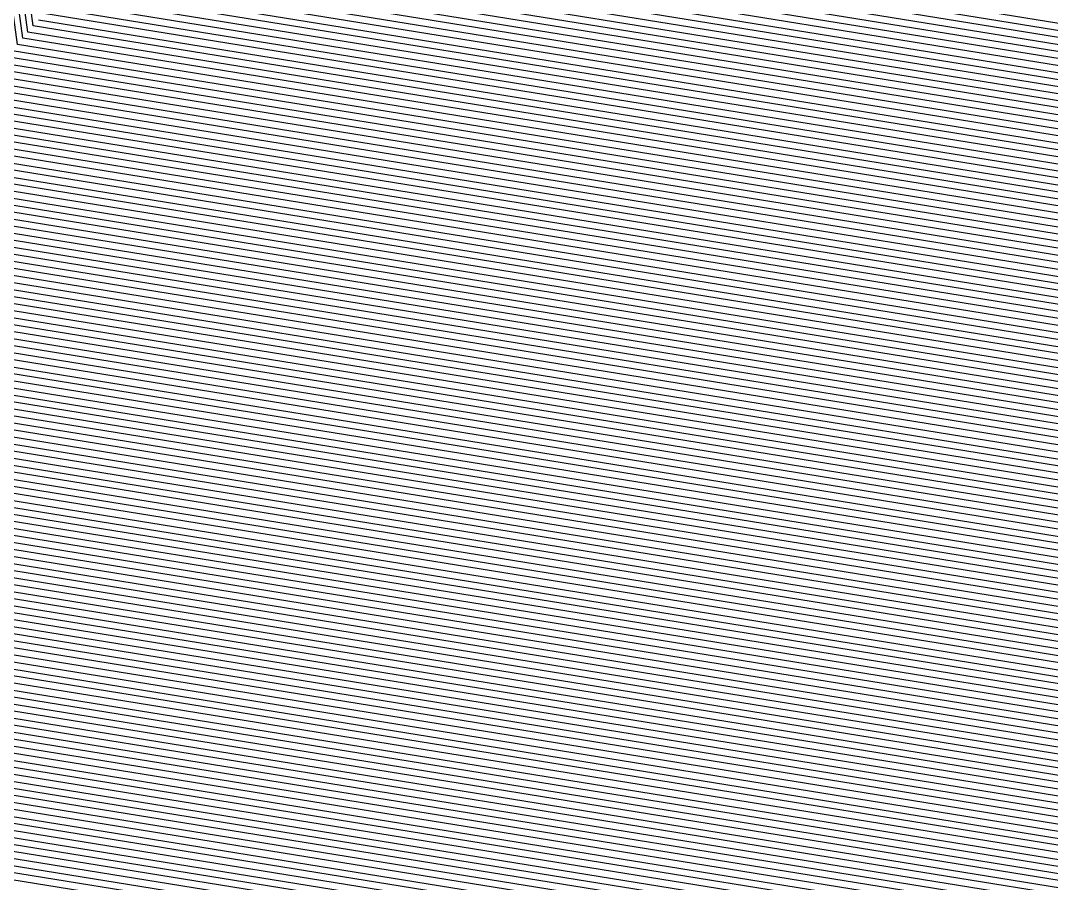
# Model space of a CAD drawing. Extents: x 7084 to 11035, y 13750 to 16729.
# Drawn here: x 8972.1 to 9189.5, y 14230.1 to 14412.1 of the extents above; entities that cross this region are included whole.
import ezdxf

# ---------------------------------------------------------------- set-up
doc = ezdxf.new("R2010")
doc.units = 0
doc.layers.add('Default', color=7, linetype='Continuous')

msp = doc.modelspace()

# ---------------------------------------------------------------- linework, layer by layer
at = {"layer": 'Default'}
for points in [[(8942.09, 16038.71), (9243.03, 15830.75), (9305.34, 15828.8), (9340.39, 15816.47), (9376.09, 15802.84), (9780.94, 15910.41), (9878.95, 15883.8), (10090.33, 15607.71), (10108.24, 15374.65), (10107.59, 15297.41), (10084.22, 15196.15), (10044.82, 14536.41), (10024.04, 14503.3), (9629.95, 14359.88), (9568.29, 14339.11), (9485.85, 14340.41), (9349.71, 14200.57), (8862.47, 14279.45), (8830.22, 14516.1), (8764.66, 14527.13), (8715.33, 14528.43), (8675.09, 14528.43), (8651.07, 14536.22), (8235.48, 14701.16)], [(8949.3, 16008.69), (9226.13, 15817.39), (9301.12, 15815.05), (9343.31, 15800.2), (9386.27, 15783.8), (9758.67, 15882.75), (9876.63, 15850.72), (10071.07, 15596.75), (10087.55, 15382.37), (10086.77, 15289.41), (10058.64, 15167.54), (10022.39, 14560.67), (9997.39, 14520.83), (9634.88, 14388.9), (9560.67, 14363.9), (9461.46, 14365.46), (9336.22, 14236.83), (8888.03, 14309.39), (8858.37, 14527.08), (8779.47, 14540.36), (8720.09, 14541.92), (8671.66, 14541.92), (8642.76, 14551.29), (8260.47, 14703.01)], [(8955.26, 15983.88), (9212.16, 15806.35), (9297.63, 15803.68), (9345.71, 15786.76), (9394.68, 15768.07), (9740.28, 15859.89), (9874.72, 15823.39), (10055.16, 15587.7), (10070.46, 15388.75), (10069.57, 15282.8), (10037.51, 15143.91), (10003.87, 14580.71), (9975.38, 14535.31), (9638.96, 14412.87), (9554.38, 14384.38), (9441.3, 14386.16), (9325.08, 14266.79), (8909.14, 14334.13), (8881.62, 14536.14), (8791.69, 14551.28), (8724.03, 14553.06), (8668.83, 14553.06), (8635.89, 14563.74), (8281.11, 14704.54)], [(9256.26, 15841.21), (9308.65, 15839.57), (9338.12, 15829.2), (9368.13, 15817.74), (9798.36, 15932.06), (9880.76, 15909.68), (10105.4, 15616.28), (10124.43, 15368.6), (10123.89, 15303.66), (10104.24, 15218.54), (10062.36, 14517.42), (10044.9, 14489.59), (9626.09, 14337.17), (9574.25, 14319.71), (9504.95, 14320.8), (9360.27, 14172.19), (8842.46, 14256.02), (8808.19, 14507.51), (8753.08, 14516.79), (8711.61, 14517.88), (8677.77, 14517.88), (8657.58, 14524.43), (8215.93, 14699.71)], [(9244.5, 15831.91), (9305.71, 15830), (9340.14, 15817.89), (9375.21, 15804.5), (9782.87, 15912.81), (9879.15, 15886.67), (10092, 15608.66), (10110.04, 15373.97), (10109.4, 15298.1), (10086.45, 15198.64), (10046.76, 14534.3), (10026.36, 14501.78), (9629.52, 14357.36), (9568.95, 14336.95), (9487.97, 14338.23), (9350.88, 14197.42), (8860.24, 14276.85), (8827.77, 14515.15), (8763.38, 14525.98), (8714.92, 14527.26), (8675.39, 14527.26), (8651.8, 14534.91), (8233.31, 14701)], [(8214.84, 14699.63), (8657.95, 14523.77), (8677.92, 14517.29), (8711.4, 14517.29), (8752.44, 14516.21), (8806.97, 14507.03), (8841.35, 14254.72), (9360.85, 14170.61), (9506.01, 14319.71), (9574.58, 14318.63), (9625.87, 14335.91), (10046.06, 14488.82), (10063.34, 14516.36), (10105.36, 15219.78), (10124.79, 15304.01), (10125.33, 15368.27), (10106.23, 15616.76), (9880.86, 15911.12)], [(9880.66, 15908.25), (10104.56, 15615.8), (10123.53, 15368.94), (10122.98, 15303.32), (10103.13, 15217.29), (10061.39, 14518.47), (10043.74, 14490.35), (9626.3, 14338.43), (9573.92, 14320.79), (9503.89, 14321.89), (9359.68, 14173.77), (8843.57, 14257.32), (8809.42, 14507.99), (8753.72, 14517.36), (8711.81, 14518.46), (8677.63, 14518.46), (8657.22, 14525.08), (8217.01, 14699.79)], [(9880.36, 15903.93), (10102.05, 15614.38), (10120.84, 15369.95), (10120.27, 15302.27), (10099.8, 15213.56), (10058.46, 14521.64), (10040.27, 14492.63), (9626.95, 14342.22), (9572.92, 14324.02), (9500.7, 14325.16), (9357.92, 14178.5), (8846.91, 14261.23), (8813.09, 14509.42), (8755.65, 14519.09), (8712.44, 14520.22), (8677.18, 14520.22), (8656.14, 14527.05), (8220.27, 14700.03)], [(9880.26, 15902.49), (10101.21, 15613.9), (10119.94, 15370.28), (10119.36, 15301.93), (10098.68, 15212.32), (10057.49, 14522.69), (10039.11, 14493.4), (9627.16, 14343.48), (9572.59, 14325.1), (9499.64, 14326.25), (9357.33, 14180.07), (8848.02, 14262.53), (8814.31, 14509.9), (8756.3, 14519.66)], [(9880.06, 15899.62), (10099.54, 15612.95), (10118.14, 15370.95), (10117.55, 15301.23), (10096.46, 15209.83), (10055.54, 14524.8), (10036.79, 14494.92), (9627.59, 14346), (9571.93, 14327.25), (9497.52, 14328.42), (9356.16, 14183.23), (8850.24, 14265.13), (8816.76, 14510.85), (8757.58, 14520.81), (8713.06, 14521.98), (8676.73, 14521.98), (8655.05, 14529.01), (8223.53, 14700.27)], [(9879.96, 15898.18), (10098.7, 15612.47), (10117.24, 15371.29), (10116.65, 15300.88), (10095.35, 15208.59), (10054.56, 14525.86), (10035.63, 14495.68), (9627.8, 14347.26), (9571.6, 14328.33), (9496.46, 14329.51), (9355.57, 14184.8), (8851.35, 14266.44), (8817.98, 14511.33), (8758.23, 14521.39), (8713.26, 14522.57), (8676.58, 14522.57), (8654.69, 14529.67), (8224.62, 14700.35)], [(9879.86, 15896.74), (10097.86, 15611.99), (10116.34, 15371.62), (10115.74, 15300.54), (10094.23, 15207.34), (10053.59, 14526.91), (10034.47, 14496.44), (9628.02, 14348.52), (9571.27, 14329.41), (9495.4, 14330.6), (9354.99, 14186.38), (8852.46, 14267.74), (8819.21, 14511.8), (8758.87, 14521.96), (8713.47, 14523.16), (8676.43, 14523.16), (8654.33, 14530.32), (8225.71, 14700.43)], [(9879.75, 15895.3), (10097.03, 15611.52), (10115.44, 15371.96), (10114.83, 15300.19), (10093.12, 15206.1), (10052.61, 14527.97), (10033.31, 14497.21), (9628.23, 14349.79), (9570.94, 14330.49), (9494.34, 14331.69), (9354.4, 14187.96), (8853.57, 14269.04), (8820.43, 14512.28), (8759.52, 14522.54), (8713.68, 14523.74), (8676.28, 14523.74), (8653.97, 14530.98), (8226.79, 14700.51)], [(9879.45, 15890.99), (10094.51, 15610.09), (10112.74, 15372.97), (10112.12, 15299.14), (10089.79, 15202.37), (10049.69, 14531.13), (10029.84, 14499.49), (9628.88, 14353.57), (9569.94, 14333.72), (9491.16, 14334.96), (9352.64, 14192.69), (8856.91, 14272.94), (8824.1, 14513.71), (8761.45, 14524.26), (8714.3, 14525.5), (8675.84, 14525.5), (8652.88, 14532.95), (8230.05, 14700.75)], [(8231.14, 14700.83), (8652.52, 14533.6), (8675.69, 14526.09), (8714.51, 14526.09), (8762.09, 14524.83), (8825.33, 14514.19), (8858.02, 14274.25), (9352.06, 14194.26), (9490.1, 14336.05), (9569.61, 14334.8), (9629.09, 14354.83), (10028.68, 14500.25), (10048.71, 14532.19), (10088.67, 15201.12), (10111.21, 15298.8), (10111.84, 15373.3), (10093.68, 15609.61), (9879.35, 15889.55)], [(9879.25, 15888.11), (10092.84, 15609.14), (10110.94, 15373.64), (10110.31, 15298.45), (10087.56, 15199.88), (10047.74, 14533.24), (10027.52, 14501.02), (9629.31, 14356.09), (9569.28, 14335.88), (9489.04, 14337.14), (9351.47, 14195.84), (8859.13, 14275.55), (8826.55, 14514.67), (8762.73, 14525.41), (8714.71, 14526.67), (8675.54, 14526.67), (8652.16, 14534.26), (8232.22, 14700.92)], [(9879.05, 15885.23), (10091.16, 15608.18), (10109.14, 15374.31), (10108.5, 15297.75), (10085.34, 15197.39), (10045.79, 14535.35), (10025.2, 14502.54), (9629.73, 14358.62), (9568.62, 14338.03), (9486.91, 14339.32), (9350.3, 14198.99), (8861.35, 14278.15), (8829, 14515.62), (8764.02, 14526.56), (8715.13, 14527.85), (8675.24, 14527.85), (8651.44, 14535.57), (8234.4, 14701.08)], [(9878.85, 15882.36), (10089.49, 15607.23), (10107.34, 15374.98), (10106.69, 15297.06), (10083.11, 15194.9), (10043.84, 14537.46), (10022.89, 14504.06), (9630.16, 14361.14), (9567.96, 14340.19), (9484.79, 14341.5), (9349.12, 14202.15), (8863.58, 14280.75), (8831.45, 14516.58), (8765.31, 14527.71), (8715.54, 14529.02), (8674.94, 14529.02), (8650.71, 14536.88), (8236.57, 14701.24)], [(8832.67, 14517.05), (8864.69, 14282.06), (9348.54, 14203.72), (9483.73, 14342.59), (9567.62, 14341.27), (9630.38, 14362.4), (10021.73, 14504.83), (10042.87, 14538.52), (10082, 15193.66), (10105.78, 15296.71), (10106.44, 15375.32), (10088.65, 15606.76), (9878.75, 15880.92)], [(9878.65, 15879.48), (10087.82, 15606.28), (10105.54, 15375.65), (10104.88, 15296.36), (10080.89, 15192.42), (10041.89, 14539.57), (10020.57, 14505.59), (9630.59, 14363.67), (9567.29, 14342.34), (9482.67, 14343.68), (9347.95, 14205.3), (8865.8, 14283.36), (8833.89, 14517.53), (8766.59, 14528.86), (8715.95, 14530.19), (8674.64, 14530.19), (8649.99, 14538.19), (8238.74, 14701.4)], [(9878.45, 15876.6), (10086.14, 15605.33), (10103.74, 15376.33), (10103.06, 15295.67), (10078.66, 15189.93), (10039.94, 14541.68), (10018.25, 14507.11), (9631.02, 14366.19), (9566.63, 14344.5), (9480.55, 14345.85), (9346.78, 14208.45), (8868.02, 14285.96), (8836.34, 14518.49), (8767.88, 14530.01), (8716.37, 14531.36), (8674.34, 14531.36), (8649.27, 14539.5), (8240.92, 14701.56)], [(8242, 14701.64), (8648.9, 14540.15), (8674.2, 14531.95), (8716.58, 14531.95), (8768.53, 14530.58), (8837.56, 14518.96), (8869.13, 14287.26), (9346.19, 14210.03), (9479.49, 14346.94), (9566.3, 14345.58), (9631.24, 14367.45), (10017.09, 14507.87), (10038.97, 14542.74), (10077.55, 15188.69), (10102.16, 15295.32), (10102.84, 15376.66), (10085.3, 15604.85), (9878.34, 15875.17)], [(9878.24, 15873.73), (10084.47, 15604.37), (10101.94, 15377), (10101.25, 15294.97), (10076.44, 15187.44), (10037.99, 14543.79), (10015.93, 14508.64), (9631.45, 14368.71), (9565.97, 14346.65), (9478.43, 14348.03), (9345.61, 14211.61), (8870.25, 14288.57), (8838.79, 14519.44), (8769.17, 14531.16), (8716.78, 14532.54), (8674.05, 14532.54), (8648.54, 14540.81), (8243.09, 14701.72)], [(9878.14, 15872.29), (10083.63, 15603.9), (10101.04, 15377.33), (10100.35, 15294.62), (10075.33, 15186.2), (10037.02, 14544.85), (10014.78, 14509.4), (9631.67, 14369.97), (9565.64, 14347.73), (9477.37, 14349.12), (9345.02, 14213.18), (8871.36, 14289.87), (8840.01, 14519.92), (8769.81, 14531.73), (8716.99, 14533.12), (8673.9, 14533.12), (8648.18, 14541.46), (8244.17, 14701.8)], [(9877.84, 15867.97), (10081.12, 15602.47), (10098.34, 15378.34), (10097.63, 15293.58), (10071.99, 15182.47), (10034.09, 14548.01), (10011.3, 14511.68), (9632.31, 14373.76), (9564.64, 14350.97), (9474.19, 14352.39), (9343.26, 14217.91), (8874.69, 14293.77), (8843.68, 14521.35), (8771.74, 14533.46), (8717.61, 14534.88), (8673.45, 14534.88), (8647.1, 14543.43), (8247.43, 14702.04)], [(9747.05, 15868.31), (9875.42, 15833.46), (10061.02, 15591.04), (10076.75, 15386.4), (10075.9, 15285.23), (10045.3, 15152.61), (10010.69, 14573.33), (9983.49, 14529.97), (9637.46, 14404.04), (9556.69, 14376.84), (9448.73, 14378.54), (9329.19, 14255.75), (8901.36, 14325.01), (8873.05, 14532.8), (8787.19, 14547.25), (8722.58, 14548.95), (8669.87, 14548.95), (8638.42, 14559.16), (8273.51, 14703.98)], [(9877.74, 15866.54), (10080.28, 15601.99), (10097.45, 15378.68), (10096.73, 15293.23), (10070.88, 15181.22), (10033.12, 14549.06), (10010.14, 14512.45), (9632.52, 14375.02), (9564.31, 14352.04), (9473.12, 14353.48), (9342.67, 14219.49), (8875.8, 14295.07), (8844.91, 14521.83), (8772.39, 14534.03), (8717.82, 14535.47), (8673.3, 14535.47), (8646.73, 14544.08), (8248.52, 14702.12)], [(9877.64, 15865.1), (10079.44, 15601.52), (10096.55, 15379.01), (10095.82, 15292.88), (10069.77, 15179.98), (10032.14, 14550.12), (10008.98, 14513.21), (9632.74, 14376.28), (9563.98, 14353.12), (9472.06, 14354.57), (9342.09, 14221.07), (8876.91, 14296.38), (8846.13, 14522.3), (8773.03, 14534.61), (8718.02, 14536.06), (8673.15, 14536.06), (8646.37, 14544.74), (8249.61, 14702.2)], [(9877.44, 15862.22), (10077.77, 15600.56), (10094.75, 15379.68), (10094.01, 15292.19), (10067.54, 15177.49), (10030.19, 14552.23), (10006.66, 14514.73), (9633.17, 14378.81), (9563.32, 14355.28), (9469.94, 14356.75), (9340.92, 14224.22), (8879.14, 14298.98), (8848.58, 14523.26), (8774.32, 14535.76), (8718.44, 14537.23), (8672.85, 14537.23), (8645.65, 14546.05), (8251.78, 14702.37)], [(9877.34, 15860.78), (10076.93, 15600.09), (10093.85, 15380.02), (10093.11, 15291.84), (10066.43, 15176.25), (10029.22, 14553.28), (10005.51, 14515.49), (9633.38, 14380.07), (9562.99, 14356.36), (9468.88, 14357.84), (9340.33, 14225.8), (8880.25, 14300.28), (8849.8, 14523.74), (8774.96, 14536.33), (8718.65, 14537.81), (8672.7, 14537.81), (8645.29, 14546.71), (8252.87, 14702.45)], [(9877.24, 15859.35), (10076.09, 15599.61), (10092.95, 15380.35), (10092.2, 15291.49), (10065.32, 15175), (10028.24, 14554.34), (10004.35, 14516.26), (9633.6, 14381.33), (9562.66, 14357.43), (9467.82, 14358.93), (9339.74, 14227.37), (8881.36, 14301.58), (8851.02, 14524.21), (8775.6, 14536.91), (8718.85, 14538.4), (8672.56, 14538.4), (8644.93, 14547.36), (8253.95, 14702.53)], [(9877.04, 15856.47), (10074.42, 15598.66), (10091.15, 15381.03), (10090.39, 15290.8), (10063.09, 15172.52), (10026.29, 14556.45), (10002.03, 14517.78), (9634.02, 14383.85), (9561.99, 14359.59), (9465.7, 14361.11), (9338.57, 14230.53), (8883.58, 14304.19), (8853.47, 14525.17), (8776.89, 14538.06), (8719.27, 14539.57), (8672.26, 14539.57), (8644.2, 14548.67), (8256.12, 14702.69)], [(8257.21, 14702.77), (8643.84, 14549.33), (8672.11, 14540.16), (8719.47, 14540.16), (8777.54, 14538.63), (8854.7, 14525.64), (8884.69, 14305.49), (9337.98, 14232.1), (9464.64, 14362.2), (9561.66, 14360.67), (9634.24, 14385.11), (10000.87, 14518.54), (10025.32, 14557.5), (10061.98, 15171.27), (10089.48, 15290.45), (10090.25, 15381.36), (10073.58, 15598.18), (9876.93, 15855.03)], [(9876.83, 15853.59), (10072.75, 15597.71), (10089.35, 15381.7), (10088.58, 15290.1), (10060.87, 15170.03), (10024.34, 14558.56), (9999.71, 14519.3), (9634.45, 14386.38), (9561.33, 14361.75), (9463.58, 14363.28), (9337.4, 14233.68), (8885.8, 14306.79), (8855.92, 14526.12), (8778.18, 14539.21), (8719.68, 14540.75), (8671.96, 14540.75), (8643.48, 14549.98), (8258.3, 14702.85)], [(8259.38, 14702.93), (8643.12, 14550.64), (8671.81, 14541.33), (8719.89, 14541.33), (8778.82, 14539.78), (8857.14, 14526.6), (8886.92, 14308.09), (9336.81, 14235.26), (9462.52, 14364.37), (9561, 14362.82), (9634.67, 14387.64), (9998.55, 14520.07), (10023.37, 14559.61), (10059.76, 15168.78), (10087.67, 15289.75), (10088.45, 15382.03), (10071.91, 15597.23), (9876.73, 15852.15)], [(9732.53, 15850.27), (9873.91, 15811.88), (10048.47, 15583.89), (10063.26, 15391.44), (10062.32, 15280.02), (10028.62, 15133.96), (9996.07, 14589.15), (9966.11, 14541.4), (9640.67, 14422.97), (9551.73, 14393), (9432.82, 14394.88), (9320.39, 14279.4), (8918.03, 14344.54), (8891.41, 14539.96), (8796.84, 14555.88), (8725.68, 14557.75), (8667.63, 14557.75), (8632.99, 14568.99), (8289.8, 14705.19)], [(8889.14, 14310.7), (9335.64, 14238.41), (9460.4, 14366.55), (9560.34, 14364.98), (9635.1, 14390.16), (9996.24, 14521.59), (10021.42, 14561.72), (10057.53, 15166.3), (10085.86, 15289.06), (10086.65, 15382.71), (10070.23, 15596.28), (9876.53, 15849.28)], [(9876.43, 15847.84), (10069.4, 15595.8), (10085.75, 15383.04), (10084.96, 15288.71), (10056.42, 15165.05), (10020.44, 14562.78), (9995.08, 14522.35), (9635.31, 14391.42), (9560.01, 14366.06), (9459.33, 14367.64), (9335.05, 14239.99), (8890.25, 14312), (8860.81, 14528.03), (8780.75, 14541.51), (8720.51, 14543.09), (8671.36, 14543.09), (8642.03, 14552.6), (8262.64, 14703.17)], [(9876.33, 15846.4), (10068.56, 15595.32), (10084.85, 15383.38), (10084.05, 15288.36), (10055.31, 15163.81), (10019.47, 14563.83), (9993.92, 14523.11), (9635.53, 14392.68), (9559.67, 14367.13), (9458.27, 14368.73), (9334.47, 14241.56), (8891.36, 14313.3), (8862.04, 14528.51), (8781.4, 14542.08), (8720.72, 14543.68), (8671.21, 14543.68), (8641.67, 14553.26), (8263.73, 14703.25)], [(9876.23, 15844.96), (10067.72, 15594.85), (10083.95, 15383.71), (10083.15, 15288.02), (10054.2, 15162.57), (10018.49, 14564.89), (9992.76, 14523.88), (9635.74, 14393.95), (9559.34, 14368.21), (9457.21, 14369.82), (9333.88, 14243.14), (8892.47, 14314.6), (8863.26, 14528.98), (8782.04, 14542.66), (8720.92, 14544.26), (8671.06, 14544.26), (8641.31, 14553.91), (8264.82, 14703.33)], [(9295.43, 15796.5), (9347.23, 15778.28), (9399.99, 15758.13), (9728.66, 15845.46), (9873.51, 15806.13), (10045.12, 15581.99), (10059.66, 15392.78), (10058.7, 15278.63), (10024.17, 15128.98), (9992.17, 14593.37), (9961.48, 14544.45), (9641.53, 14428.01), (9550.4, 14397.32), (9428.57, 14399.23), (9318.05, 14285.71), (8922.48, 14349.75), (8896.3, 14541.87), (8799.42, 14558.18), (8726.51, 14560.1), (8667.04, 14560.1), (8631.55, 14571.61), (8294.15, 14705.51)], [(9876.13, 15843.52), (10066.88, 15594.37), (10083.05, 15384.05), (10082.24, 15287.67), (10053.08, 15161.32), (10017.52, 14565.94), (9991.6, 14524.64), (9635.95, 14395.21), (9559.01, 14369.29), (9456.15, 14370.91), (9333.29, 14244.72), (8893.58, 14315.9), (8864.49, 14529.46), (8782.68, 14543.23), (8721.13, 14544.85), (8670.92, 14544.85), (8640.95, 14554.57), (8265.9, 14703.41)], [(9876.03, 15842.09), (10066.05, 15593.9), (10082.15, 15384.38), (10081.34, 15287.32), (10051.97, 15160.08), (10016.54, 14567), (9990.44, 14525.4), (9636.17, 14396.47), (9558.68, 14370.37), (9455.09, 14372), (9332.71, 14246.29), (8894.7, 14317.2), (8865.71, 14529.94), (8783.33, 14543.81), (8721.34, 14545.44), (8670.77, 14545.44), (8640.59, 14555.22), (8266.99, 14703.49)], [(9875.93, 15840.65), (10065.21, 15593.42), (10081.25, 15384.72), (10080.43, 15286.97), (10050.86, 15158.83), (10015.57, 14568.05), (9989.28, 14526.16), (9636.38, 14397.73), (9558.35, 14371.45), (9454.03, 14373.09), (9332.12, 14247.87), (8895.81, 14318.51), (8866.93, 14530.42), (8783.97, 14544.38), (8721.54, 14546.02), (8670.62, 14546.02)], [(9875.83, 15839.21), (10064.37, 15592.94), (10080.35, 15385.06), (10079.52, 15286.63), (10049.75, 15157.59), (10014.59, 14569.11), (9988.13, 14526.92), (9636.6, 14398.99), (9558.02, 14372.52), (9452.97, 14374.18), (9331.53, 14249.45), (8896.92, 14319.81), (8868.16, 14530.89), (8784.61, 14544.96), (8721.75, 14546.61), (8670.47, 14546.61), (8639.86, 14556.54), (8269.16, 14703.66)], [(8898.03, 14321.11), (9330.95, 14251.02), (9451.91, 14375.27), (9557.69, 14373.6), (9636.81, 14400.25), (9986.97, 14527.69), (10013.62, 14570.16), (10048.63, 15156.35), (10078.62, 15286.28), (10079.45, 15385.39), (10063.54, 15592.47), (9875.73, 15837.77)], [(9875.52, 15834.9), (10061.86, 15591.51), (10077.65, 15386.06), (10076.81, 15285.58), (10046.41, 15153.86), (10011.67, 14572.27), (9984.65, 14529.21), (9637.24, 14402.78), (9557.03, 14375.76), (9449.79, 14377.45), (9329.77, 14254.18), (8900.25, 14323.71), (8871.83, 14532.33), (8786.55, 14546.68), (8722.37, 14548.37)], [(8902.47, 14326.32), (9328.6, 14257.33), (9447.67, 14379.63), (9556.36, 14377.91), (9637.67, 14405.3), (9982.33, 14530.73), (10009.72, 14574.38), (10044.19, 15151.37), (10075, 15284.89), (10075.85, 15386.73), (10060.19, 15590.56), (9875.32, 15832.02)], [(9875.22, 15830.58), (10059.35, 15590.09), (10074.95, 15387.07), (10074.09, 15284.54), (10043.07, 15150.13), (10008.75, 14575.44), (9981.17, 14531.5), (9637.88, 14406.56), (9556.03, 14378.99), (9446.61, 14380.71), (9328.02, 14258.91), (8903.59, 14327.62), (8875.5, 14533.76), (8788.48, 14548.4), (8722.99, 14550.13), (8669.57, 14550.13), (8637.69, 14560.47), (8275.68, 14704.14)], [(8277.85, 14704.3), (8636.97, 14561.78), (8669.27, 14551.3), (8723.41, 14551.3), (8789.76, 14549.55), (8877.95, 14534.71), (8905.81, 14330.22), (9326.84, 14262.06), (9444.48, 14382.89), (9555.37, 14381.15), (9638.31, 14409.09), (9978.86, 14533.02), (10006.8, 14577.55), (10040.85, 15147.64), (10072.28, 15283.84), (10073.15, 15387.74), (10057.68, 15589.13), (9875.02, 15827.7)], [(9192.32, 15790.67), (9292.68, 15787.53), (9349.13, 15767.67), (9406.63, 15745.71), (9714.14, 15827.42), (9872, 15784.56), (10032.56, 15574.85), (10046.16, 15397.82), (10045.12, 15273.41), (10007.48, 15110.32), (9977.55, 14609.2), (9944.1, 14555.88), (9644.75, 14446.94), (9545.43, 14413.48), (9412.66, 14415.57), (9309.25, 14309.36), (8939.15, 14369.28), (8914.66, 14549.03), (8809.07, 14566.8), (8729.62, 14568.89), (8664.8, 14568.89), (8626.12, 14581.44), (8310.44, 14706.72)], [(9874.92, 15826.27), (10056.84, 15588.66), (10072.25, 15388.08), (10071.38, 15283.5), (10039.74, 15146.4), (10005.82, 14578.6), (9977.7, 14533.78), (9638.53, 14410.35), (9555.04, 14382.23), (9443.42, 14383.98), (9326.26, 14263.64), (8906.92, 14331.52), (8879.17, 14535.19), (8790.41, 14550.13), (8723.61, 14551.89), (8669.13, 14551.89), (8636.61, 14562.43), (8278.94, 14704.38)], [(9349.51, 15765.55), (9407.96, 15743.23), (9711.24, 15823.81), (9871.7, 15780.24), (10030.05, 15573.42), (10043.47, 15398.82), (10042.4, 15272.37), (10004.15, 15106.59), (9974.62, 14612.36), (9940.62, 14558.16), (9645.39, 14450.72), (9544.44, 14416.72), (9409.48, 14418.84), (9307.49, 14314.09), (8942.48, 14373.18), (8918.33, 14550.46), (8811, 14568.52), (8730.24, 14570.65), (8664.35, 14570.65), (8625.04, 14583.4), (8313.7, 14706.96)], [(9710.27, 15822.61), (9871.6, 15778.8), (10029.21, 15572.94), (10042.57, 15399.16), (10041.5, 15272.02), (10003.04, 15105.35), (9973.65, 14613.42), (9939.46, 14558.93), (9645.61, 14451.98), (9544.11, 14417.8), (9408.42, 14419.93), (9306.91, 14315.66), (8943.6, 14374.48), (8919.55, 14550.94), (8811.64, 14569.1), (8730.45, 14571.24), (8664.2, 14571.24), (8624.67, 14584.06), (8314.79, 14707.04)], [(9874.62, 15821.95), (10054.33, 15587.23), (10069.56, 15389.09), (10068.66, 15282.45), (10036.4, 15142.66), (10002.9, 14581.77), (9974.22, 14536.07), (9639.17, 14414.13), (9554.04, 14385.46), (9440.24, 14387.25), (9324.5, 14268.37), (8910.25, 14335.43), (8882.84, 14536.62), (8792.34, 14551.85), (8724.24, 14553.65), (8668.68, 14553.65), (8635.52, 14564.4), (8282.2, 14704.62)], [(9874.52, 15820.51), (10053.49, 15586.75), (10068.66, 15389.42), (10067.75, 15282.1), (10035.29, 15141.42), (10001.92, 14582.82), (9973.06, 14536.83), (9639.39, 14415.4), (9553.71, 14386.54), (9439.18, 14388.34), (9323.91, 14269.94), (8911.37, 14336.73), (8884.06, 14537.1), (8792.98, 14552.43), (8724.44, 14554.23), (8668.53, 14554.23), (8635.16, 14565.05), (8283.28, 14704.7)], [(9874.42, 15819.07), (10052.65, 15586.28), (10067.76, 15389.76), (10066.85, 15281.76), (10034.18, 15140.18), (10000.95, 14583.88), (9971.9, 14537.59), (9639.6, 14416.66), (9553.38, 14387.61), (9438.12, 14389.43), (9323.32, 14271.52), (8912.48, 14338.03), (8885.29, 14537.57), (8793.62, 14553), (8724.65, 14554.82), (8668.38, 14554.82), (8634.8, 14565.71), (8284.37, 14704.78)], [(9291.21, 15782.75), (9350.14, 15762.01), (9410.17, 15739.09), (9706.39, 15817.8), (9871.19, 15773.05), (10025.86, 15571.04), (10038.97, 15400.5), (10037.88, 15270.63), (9998.59, 15100.37), (9969.75, 14617.63), (9934.83, 14561.97), (9646.46, 14457.03), (9542.78, 14422.11), (9404.18, 14424.29), (9304.56, 14321.97), (8948.04, 14379.69), (8924.45, 14552.85), (8814.22, 14571.4), (8731.27, 14573.58), (8663.61, 14573.58), (8623.23, 14586.68), (8319.14, 14707.36)], [(9874.32, 15817.64), (10051.81, 15585.8), (10066.86, 15390.09), (10065.94, 15281.41), (10033.06, 15138.93), (9999.97, 14584.93), (9970.75, 14538.35), (9639.82, 14417.92), (9553.05, 14388.69), (9437.06, 14390.52), (9322.74, 14273.1), (8913.59, 14339.33), (8886.51, 14538.05), (8794.27, 14553.58), (8724.86, 14555.4), (8668.23, 14555.4), (8634.44, 14566.36), (8285.46, 14704.86)], [(9874.21, 15816.2), (10050.98, 15585.32), (10065.96, 15390.43), (10065.04, 15281.06), (10031.95, 15137.69), (9999, 14585.99), (9969.59, 14539.12), (9640.03, 14419.18), (9552.72, 14389.77), (9436, 14391.61), (9322.15, 14274.67), (8914.7, 14340.64), (8887.74, 14538.53), (8794.91, 14554.15), (8725.06, 14555.99), (8668.08, 14555.99), (8634.08, 14567.02), (8286.54, 14704.95)], [(8287.63, 14705.03), (8633.72, 14567.68), (8667.93, 14556.58), (8725.27, 14556.58), (8795.56, 14554.73), (8888.96, 14539.01), (8915.81, 14341.94), (9321.57, 14276.25), (9434.94, 14392.7), (9552.39, 14390.85), (9640.24, 14420.44), (9968.43, 14539.88), (9998.02, 14587.04), (10030.84, 15136.44), (10064.13, 15280.71), (10065.06, 15390.76), (10050.14, 15584.85), (9874.11, 15814.76)], [(8288.72, 14705.11), (8633.35, 14568.33), (8667.78, 14557.16), (8725.48, 14557.16), (8796.2, 14555.3), (8890.18, 14539.48), (8916.92, 14343.24), (9320.98, 14277.83), (9433.88, 14393.79), (9552.06, 14391.93), (9640.46, 14421.7), (9967.27, 14540.64), (9997.05, 14588.1), (10029.73, 15135.2), (10063.23, 15280.37), (10064.16, 15391.1), (10049.3, 15584.37), (9874.01, 15813.32)], [(9873.81, 15810.45), (10047.63, 15583.42), (10062.36, 15391.77), (10061.42, 15279.67), (10027.5, 15132.71), (9995.1, 14590.21), (9964.95, 14542.16), (9640.89, 14424.23), (9551.39, 14394.08), (9431.76, 14395.97), (9319.81, 14280.98), (8919.15, 14345.84), (8892.63, 14540.44), (8797.49, 14556.45), (8725.89, 14558.34), (8667.49, 14558.34), (8632.63, 14569.64), (8290.89, 14705.27)], [(8291.98, 14705.35), (8632.27, 14570.3), (8667.34, 14558.92), (8726.1, 14558.92), (8798.13, 14557.03), (8893.85, 14540.92), (8920.26, 14347.14), (9319.22, 14282.55), (9430.7, 14397.06), (9551.06, 14395.16), (9641.1, 14425.49), (9963.79, 14542.93), (9994.12, 14591.26), (10026.39, 15131.47), (10060.51, 15279.32), (10061.46, 15392.11), (10046.79, 15582.94), (9873.71, 15809.01)], [(9873.61, 15807.57), (10045.95, 15582.47), (10060.56, 15392.44), (10059.61, 15278.97), (10025.28, 15130.23), (9993.15, 14592.32), (9962.63, 14543.69), (9641.32, 14426.75), (9550.73, 14396.24), (9429.63, 14398.14), (9318.63, 14284.13), (8921.37, 14348.45), (8895.08, 14541.39), (8798.77, 14557.6), (8726.31, 14559.51), (8667.19, 14559.51), (8631.91, 14570.95), (8293.06, 14705.43)], [(9873.41, 15804.69), (10044.28, 15581.51), (10058.76, 15393.12), (10057.79, 15278.28), (10023.05, 15127.74), (9991.2, 14594.43), (9960.32, 14545.21), (9641.75, 14429.27), (9550.07, 14398.39), (9427.51, 14400.32), (9317.46, 14287.28), (8923.59, 14351.05), (8897.53, 14542.35), (8800.06, 14558.75), (8726.72, 14560.68), (8666.89, 14560.68), (8631.18, 14572.26), (8295.24, 14705.59)], [(9873.31, 15803.25), (10043.44, 15581.04), (10057.86, 15393.45), (10056.89, 15277.93), (10021.94, 15126.49), (9990.22, 14595.48), (9959.16, 14545.97), (9641.96, 14430.54), (9549.74, 14399.47), (9426.45, 14401.41), (9316.88, 14288.86), (8924.7, 14352.35), (8898.75, 14542.82), (8800.7, 14559.33), (8726.93, 14561.27), (8666.74, 14561.27), (8630.82, 14572.92), (8296.32, 14705.67)], [(9873.21, 15801.82), (10042.6, 15580.56), (10056.96, 15393.79), (10055.98, 15277.58), (10020.83, 15125.25), (9989.25, 14596.54), (9958, 14546.74), (9642.17, 14431.8), (9549.41, 14400.55), (9425.39, 14402.5), (9316.29, 14290.44), (8925.81, 14353.65), (8899.97, 14543.3), (8801.35, 14559.9), (8727.13, 14561.85), (8666.59, 14561.85), (8630.46, 14573.57), (8297.41, 14705.75)], [(9873.11, 15800.38), (10041.77, 15580.08), (10056.06, 15394.12), (10055.08, 15277.24), (10019.72, 15124.01), (9988.27, 14597.59), (9956.84, 14547.5), (9642.39, 14433.06), (9549.08, 14401.63), (9424.33, 14403.59), (9315.7, 14292.01), (8926.92, 14354.96), (8901.2, 14543.78), (8801.99, 14560.48)], [(8299.58, 14705.91), (8629.74, 14574.88), (8666.29, 14563.03), (8727.55, 14563.03), (8802.63, 14561.05), (8902.42, 14544.26), (8928.04, 14356.26), (9315.12, 14293.59), (9423.27, 14404.68), (9548.74, 14402.71), (9642.6, 14434.32), (9955.68, 14548.26), (9987.3, 14598.65), (10018.61, 15122.76), (10054.17, 15276.89), (10055.16, 15394.46), (10040.93, 15579.61), (9873.01, 15798.94)], [(9872.91, 15797.5), (10040.09, 15579.13), (10054.26, 15394.79), (10053.27, 15276.54), (10017.49, 15121.52), (9986.32, 14599.7), (9954.52, 14549.02), (9642.82, 14435.58), (9548.41, 14403.78), (9422.21, 14405.77), (9314.53, 14295.17), (8929.15, 14357.56), (8903.64, 14544.73), (8803.28, 14561.63), (8727.75, 14563.61), (8666.14, 14563.61), (8629.38, 14575.54), (8300.67, 14705.99)], [(9872.7, 15794.62), (10038.42, 15578.18), (10052.46, 15395.47), (10051.46, 15275.84), (10015.27, 15119.03), (9984.37, 14601.81), (9952.21, 14550.54), (9643.25, 14438.11), (9547.75, 14405.94), (9420.09, 14407.95), (9313.36, 14298.32), (8931.37, 14360.16), (8906.09, 14545.69), (8804.56, 14562.78), (8728.17, 14564.79), (8665.84, 14564.79), (8628.65, 14576.85), (8302.84, 14706.15)], [(8303.93, 14706.23), (8628.29, 14577.5), (8665.7, 14565.37), (8728.38, 14565.37), (8805.21, 14563.35), (8907.32, 14546.16), (8932.48, 14361.46), (9312.77, 14299.9), (9419.03, 14409.04), (9547.42, 14407.02), (9643.46, 14439.37), (9951.05, 14551.31), (9983.4, 14602.87), (10014.16, 15117.79), (10050.55, 15275.5), (10051.56, 15395.8), (10037.58, 15577.7), (9872.6, 15793.19)], [(9872.4, 15790.31), (10035.91, 15576.75), (10049.76, 15396.47), (10048.74, 15274.8), (10011.93, 15115.3), (9981.45, 14604.98), (9948.73, 14552.83), (9643.89, 14441.89), (9546.76, 14409.17), (9416.91, 14411.22), (9311.6, 14303.05), (8934.7, 14364.07), (8909.76, 14547.12), (8806.5, 14564.5), (8728.79, 14566.55), (8665.4, 14566.55), (8627.57, 14578.81), (8306.1, 14706.4)], [(9170.27, 15773.24), (9287.17, 15769.59), (9352.93, 15746.45), (9419.9, 15720.88), (9685.1, 15791.34), (9868.98, 15741.41), (10007.44, 15560.56), (10019.18, 15407.89), (10017.96, 15262.98), (9974.12, 15073.01), (9948.3, 14640.84), (9909.34, 14578.74), (9651.18, 14484.79), (9535.5, 14445.82), (9380.84, 14448.26), (9291.66, 14356.66), (8972.49, 14408.33), (8951.37, 14563.34), (8828.38, 14584.05), (8735.83, 14586.48), (8660.33, 14586.48), (8615.27, 14601.09), (8343.04, 14709.14)], [(9872.2, 15787.43), (10034.23, 15575.8), (10047.96, 15397.14), (10046.93, 15274.11), (10009.71, 15112.81), (9979.5, 14607.09), (9946.41, 14554.35), (9644.32, 14444.41), (9546.1, 14411.33), (9414.78, 14413.4), (9310.43, 14306.2), (8936.93, 14366.67), (8912.21, 14548.07), (8807.78, 14565.65), (8729.2, 14567.72), (8665.1, 14567.72), (8626.84, 14580.13), (8308.27, 14706.56)], [(9872.3, 15788.87), (10035.07, 15576.27), (10048.86, 15396.81), (10047.84, 15274.45), (10010.82, 15114.06), (9980.47, 14606.03), (9947.57, 14553.59), (9644.1, 14443.15), (9546.43, 14410.25), (9415.85, 14412.31), (9311.01, 14304.63), (8935.82, 14365.37), (8910.99, 14547.6), (8807.14, 14565.08), (8729, 14567.13), (8665.25, 14567.13)], [(9353.43, 15743.62), (9421.67, 15717.56), (9681.22, 15786.53), (9868.57, 15735.66), (10004.09, 15558.65), (10015.58, 15409.23), (10014.34, 15261.59), (9969.67, 15068.03), (9944.4, 14645.06), (9904.7, 14581.79), (9652.04, 14489.84), (9534.17, 14450.13), (9376.6, 14452.61), (9289.32, 14362.96), (8976.94, 14413.54), (8956.26, 14565.25), (8830.95, 14586.35), (8736.66, 14588.83), (8659.73, 14588.83), (8613.82, 14603.72), (8347.38, 14709.46)], [(9871.9, 15783.12), (10031.72, 15574.37), (10045.27, 15398.15), (10044.21, 15273.06), (10006.37, 15109.08), (9976.57, 14610.25), (9942.94, 14556.64), (9644.96, 14448.2), (9545.1, 14414.56), (9411.6, 14416.66), (9308.67, 14310.93), (8940.26, 14370.58), (8915.88, 14549.5), (8809.71, 14567.37), (8729.82, 14569.48), (8664.65, 14569.48), (8625.76, 14582.09), (8311.53, 14706.8)], [(8349.55, 14709.62), (8613.1, 14605.03), (8659.43, 14590), (8737.07, 14590), (8832.24, 14587.5), (8958.71, 14566.21), (8979.16, 14416.14), (9288.14, 14366.12), (9374.48, 14454.79), (9533.51, 14452.29), (9652.47, 14492.36), (9902.38, 14583.31), (9942.45, 14647.17), (9967.45, 15065.55), (10012.53, 15260.89), (10013.78, 15409.9), (10002.42, 15557.7), (9868.37, 15732.78), (9679.29, 15784.12), (9422.56, 15715.91), (9353.69, 15742.2)], [(9353.81, 15741.5), (9423, 15715.08), (9678.32, 15782.92), (9868.27, 15731.34), (10001.58, 15557.22), (10012.88, 15410.24), (10011.62, 15260.54), (9966.33, 15064.3), (9941.48, 14648.23), (9901.22, 14584.07), (9652.68, 14493.62), (9533.18, 14453.37), (9373.42, 14455.88), (9287.56, 14367.69), (8980.27, 14417.44), (8959.94, 14566.68), (8832.88, 14588.07), (8737.28, 14590.59), (8659.28, 14590.59), (8612.74, 14605.68), (8350.64, 14709.7)], [(9871.8, 15781.68), (10030.88, 15573.89), (10044.37, 15398.49), (10043.31, 15272.72), (10005.26, 15107.84), (9975.6, 14611.31), (9941.78, 14557.4), (9645.18, 14449.46), (9544.77, 14415.64), (9410.54, 14417.75), (9308.08, 14312.51), (8941.37, 14371.88), (8917.11, 14549.98), (8810.36, 14567.95), (8730.03, 14570.06), (8664.5, 14570.06), (8625.4, 14582.75), (8312.62, 14706.88)], [(9353.94, 15740.79), (9423.44, 15714.25), (9677.35, 15781.72), (9868.17, 15729.9), (10000.74, 15556.75), (10011.98, 15410.58), (10010.71, 15260.2), (9965.22, 15063.06), (9940.5, 14649.28), (9900.07, 14584.83), (9652.9, 14494.88), (9532.85, 14454.44), (9372.36, 14456.97), (9286.97, 14369.27), (8981.38, 14418.74), (8961.16, 14567.16), (8833.53, 14588.64), (8737.48, 14591.17), (8659.13, 14591.17), (8612.38, 14606.34), (8351.73, 14709.78)], [(9354.19, 15739.38), (9424.33, 15712.6), (9675.42, 15779.31), (9867.97, 15727.03), (9999.07, 15555.79), (10010.18, 15411.25), (10008.9, 15259.5), (9963, 15060.57), (9938.55, 14651.39), (9897.75, 14586.36), (9653.33, 14497.41), (9532.18, 14456.6), (9370.23, 14459.15), (9285.8, 14372.42), (8983.6, 14421.35), (8963.61, 14568.12), (8834.81, 14589.79), (8737.9, 14592.34), (8658.84, 14592.34), (8611.65, 14607.65), (8353.9, 14709.94)], [(8982.49, 14420.04), (9286.38, 14370.85), (9371.3, 14458.06), (9532.52, 14455.52), (9653.11, 14496.14), (9898.91, 14585.6), (9939.53, 14650.34), (9964.11, 15061.81), (10009.81, 15259.85), (10011.08, 15410.91), (9999.91, 15556.27), (9868.07, 15728.47), (9676.38, 15780.51), (9423.89, 15713.42), (9354.07, 15740.08)], [(9871.5, 15777.37), (10028.37, 15572.46), (10041.67, 15399.5), (10040.59, 15271.67), (10001.92, 15104.11), (9972.67, 14614.47), (9938.3, 14559.69), (9645.82, 14453.25), (9543.78, 14418.87), (9407.36, 14421.02), (9306.32, 14317.24), (8944.71, 14375.78), (8920.78, 14551.41), (8812.29, 14569.67), (8730.65, 14571.82), (8664.06, 14571.82), (8624.31, 14584.71), (8315.88, 14707.12)], [(9354.32, 15738.67), (9424.77, 15711.77), (9674.45, 15778.11), (9867.87, 15725.59), (9998.23, 15555.32), (10009.28, 15411.58), (10008, 15259.15), (9961.88, 15059.33), (9937.58, 14652.45), (9896.59, 14587.12), (9653.54, 14498.67), (9531.85, 14457.68), (9369.17, 14460.24), (9285.21, 14374), (8984.72, 14422.65), (8964.83, 14568.59), (8835.46, 14590.37), (8738.1, 14592.93), (8658.69, 14592.93), (8611.29, 14608.3), (8354.99, 14710.02)], [(9160.71, 15765.69), (9284.78, 15761.81), (9354.57, 15737.25), (9425.66, 15710.11), (9672.51, 15775.7), (9867.67, 15722.71), (9996.56, 15554.37), (10007.48, 15412.26), (10006.19, 15258.46), (9959.66, 15056.84), (9935.63, 14654.56), (9894.27, 14588.64), (9653.97, 14501.19), (9531.19, 14459.83), (9367.05, 14462.42), (9284.04, 14377.15), (8986.94, 14425.25), (8967.28, 14569.55), (8836.74, 14591.52), (8738.52, 14594.1), (8658.39, 14594.1), (8610.57, 14609.61), (8357.16, 14710.18)], [(9284.6, 15761.21), (9354.7, 15736.55), (9426.1, 15709.28), (9671.54, 15774.5), (9867.57, 15721.27), (9995.72, 15553.89), (10006.58, 15412.59), (10005.28, 15258.11), (9958.55, 15055.6), (9934.66, 14655.61), (9893.11, 14589.41), (9654.18, 14502.45), (9530.86, 14460.91), (9365.99, 14463.51), (9283.45, 14378.73), (8988.05, 14426.55), (8968.5, 14570.03), (8837.39, 14592.09), (8738.73, 14594.69), (8658.24, 14594.69), (8610.21, 14610.27), (8358.25, 14710.26)], [(9284.42, 15760.61), (9354.83, 15735.84), (9426.54, 15708.46), (9670.58, 15773.3), (9867.47, 15719.84), (9994.88, 15553.41), (10005.68, 15412.93), (10004.38, 15257.76), (9957.44, 15054.35), (9933.68, 14656.67), (9891.96, 14590.17), (9654.4, 14503.71), (9530.53, 14461.99), (9364.93, 14464.6), (9282.87, 14380.31), (8989.16, 14427.85), (8969.73, 14570.5), (8838.03, 14592.67), (8738.93, 14595.28), (8658.09, 14595.28), (8609.85, 14610.92), (8359.33, 14710.34)], [(9284.23, 15760.01), (9354.95, 15735.13), (9426.98, 15707.63), (9669.61, 15772.09), (9867.37, 15718.4), (9994.05, 15552.94), (10004.78, 15413.26), (10003.47, 15257.41), (9956.32, 15053.11), (9932.71, 14657.72), (9890.8, 14590.93), (9654.61, 14504.98), (9530.2, 14463.07), (9363.87, 14465.69), (9282.28, 14381.88), (8990.27, 14429.16), (8970.95, 14570.98), (8838.67, 14593.24), (8739.14, 14595.86), (8657.94, 14595.86), (8609.48, 14611.58), (8360.42, 14710.43)], [(9871.09, 15771.61), (10025.02, 15570.56), (10038.07, 15400.84), (10036.97, 15270.28), (9997.47, 15099.13), (9968.78, 14618.69), (9933.67, 14562.74), (9646.68, 14458.29), (9542.45, 14423.19), (9403.12, 14425.38), (9303.98, 14323.55), (8949.15, 14380.99), (8925.67, 14553.32), (8814.86, 14571.97), (8731.48, 14574.17), (8663.46, 14574.17), (8622.87, 14587.33), (8320.22, 14707.44)], [(9284.05, 15759.42), (9355.08, 15734.42), (9427.43, 15706.8), (9668.64, 15770.89), (9867.26, 15716.96), (9993.21, 15552.46), (10003.88, 15413.6), (10002.57, 15257.07), (9955.21, 15051.86), (9931.73, 14658.78), (9889.64, 14591.69), (9654.83, 14506.24), (9529.87, 14464.15), (9362.81, 14466.78), (9281.69, 14383.46), (8991.38, 14430.46), (8972.17, 14571.46), (8839.32, 14593.82), (8739.35, 14596.45), (8657.79, 14596.45), (8609.12, 14612.23), (8361.51, 14710.51)], [(9870.89, 15768.74), (10023.35, 15569.61), (10036.27, 15401.51), (10035.16, 15269.59), (9995.25, 15096.64), (9966.83, 14620.8), (9931.35, 14564.26), (9647.11, 14460.82), (9541.79, 14425.34), (9401, 14427.56), (9302.8, 14326.7), (8951.37, 14383.59), (8928.12, 14554.28), (8816.15, 14573.12), (8731.89, 14575.34), (8663.16, 14575.34), (8622.14, 14588.64), (8322.4, 14707.6)], [(9283.86, 15758.82), (9355.21, 15733.72), (9427.87, 15705.97), (9667.67, 15769.69), (9867.16, 15715.52), (9992.37, 15551.98), (10002.98, 15413.93), (10001.66, 15256.72), (9954.1, 15050.62), (9930.76, 14659.83), (9888.48, 14592.45), (9655.04, 14507.5), (9529.53, 14465.22), (9361.75, 14467.87), (9281.11, 14385.04), (8992.5, 14431.76), (8973.4, 14571.93), (8839.96, 14594.39), (8739.55, 14597.04), (8657.64, 14597.04), (8608.76, 14612.89), (8362.59, 14710.59)], [(8993.61, 14433.06), (9280.52, 14386.61), (9360.69, 14468.95), (9529.2, 14466.3), (9655.26, 14508.76), (9887.32, 14593.22), (9929.78, 14660.89), (9952.99, 15049.38), (10000.75, 15256.37), (10002.08, 15414.27), (9991.53, 15551.51), (9867.06, 15714.08), (9666.7, 15768.49), (9428.31, 15705.14), (9355.33, 15733.01), (9283.68, 15758.22)], [(9870.69, 15765.86), (10021.67, 15568.65), (10034.47, 15402.18), (10033.35, 15268.89), (9993.03, 15094.15), (9964.88, 14622.91), (9929.03, 14565.78), (9647.54, 14463.34), (9541.13, 14427.5), (9398.87, 14429.74), (9301.63, 14329.85), (8953.6, 14386.2), (8930.57, 14555.23), (8817.44, 14574.27), (8732.31, 14576.51), (8662.86, 14576.51), (8621.42, 14589.95), (8324.57, 14707.77)], [(9283.5, 15757.62), (9355.46, 15732.3), (9428.75, 15704.32), (9665.74, 15767.28), (9866.96, 15712.64), (9990.7, 15551.03), (10001.18, 15414.61), (9999.85, 15256.02), (9951.87, 15048.13), (9928.81, 14661.94), (9886.16, 14593.98), (9655.47, 14510.02), (9528.87, 14467.38), (9359.63, 14470.04), (9279.93, 14388.19), (8994.72, 14434.36), (8975.84, 14572.89), (8841.25, 14595.54), (8739.97, 14598.21), (8657.34, 14598.21), (8608.04, 14614.2), (8364.76, 14710.75)], [(9870.59, 15764.42), (10020.84, 15568.18), (10033.57, 15402.52), (10032.44, 15268.54), (9991.91, 15092.91), (9963.9, 14623.96), (9927.87, 14566.55), (9647.75, 14464.6), (9540.8, 14428.57), (9397.81, 14430.83), (9301.04, 14331.43), (8954.71, 14387.5), (8931.79, 14555.71), (8818.08, 14574.85), (8732.52, 14577.1), (8662.71, 14577.1), (8621.06, 14590.61), (8325.65, 14707.85)], [(9663.8, 15764.88), (9866.76, 15709.77), (9989.02, 15550.08), (9999.38, 15415.28), (9998.04, 15255.33), (9949.65, 15045.65), (9926.86, 14664.05), (9883.84, 14595.5), (9655.9, 14512.55), (9528.21, 14469.53), (9357.51, 14472.22), (9278.76, 14391.34), (8996.94, 14436.97), (8978.29, 14573.84), (8842.54, 14596.69), (8740.38, 14599.38), (8657.05, 14599.38), (8607.31, 14615.51), (8366.94, 14710.91)], [(9282.95, 15755.83), (9355.84, 15730.18), (9430.08, 15701.83), (9662.83, 15763.67), (9866.66, 15708.33), (9988.18, 15549.6), (9998.48, 15415.61), (9997.13, 15254.98), (9948.54, 15044.4), (9925.88, 14665.11), (9882.69, 14596.26), (9656.12, 14513.81), (9527.88, 14470.61), (9356.45, 14473.31), (9278.18, 14392.92), (8998.05, 14438.27), (8979.51, 14574.32), (8843.18, 14597.27), (8740.59, 14599.97), (8656.9, 14599.97), (8606.95, 14616.17), (8368.02, 14710.99)], [(9870.49, 15762.98), (10020, 15567.7), (10032.67, 15402.85), (10031.54, 15268.19), (9990.8, 15091.67), (9962.93, 14625.02), (9926.72, 14567.31), (9647.97, 14465.86), (9540.46, 14429.65), (9396.75, 14431.92), (9300.46, 14333.01), (8955.82, 14388.8), (8933.01, 14556.19), (8818.72, 14575.42), (8732.72, 14577.69), (8662.56, 14577.69), (8620.7, 14591.27), (8326.74, 14707.93)], [(9870.39, 15761.54), (10019.16, 15567.23), (10031.77, 15403.19), (10030.63, 15267.85), (9989.69, 15090.42), (9961.95, 14626.07), (9925.56, 14568.07), (9648.18, 14467.13), (9540.13, 14430.73), (9395.69, 14433.01), (9299.87, 14334.58), (8956.93, 14390.1), (8934.24, 14556.66), (8819.37, 14576), (8732.93, 14578.27), (8662.42, 14578.27), (8620.33, 14591.92), (8327.83, 14708.01)], [(9282.76, 15755.23), (9355.97, 15729.47), (9430.52, 15701), (9661.86, 15762.47), (9866.56, 15706.89), (9987.35, 15549.13), (9997.58, 15415.95), (9996.23, 15254.63), (9947.43, 15043.16), (9924.91, 14666.16), (9881.53, 14597.03), (9656.33, 14515.07), (9527.55, 14471.69), (9355.38, 14474.4), (9277.59, 14394.49), (8999.16, 14439.57), (8980.74, 14574.8), (8843.82, 14597.84), (8740.8, 14600.55), (8656.75, 14600.55), (8606.59, 14616.82), (8369.11, 14711.07)], [(9282.58, 15754.63), (9356.09, 15728.77), (9430.97, 15700.18), (9660.89, 15761.27), (9866.46, 15705.45), (9986.51, 15548.65), (9996.68, 15416.29), (9995.32, 15254.28), (9946.31, 15041.91), (9923.93, 14667.22), (9880.37, 14597.79), (9656.54, 14516.33), (9527.22, 14472.77), (9354.32, 14475.49), (9277, 14396.07), (9000.28, 14440.87), (8981.96, 14575.27), (8844.47, 14598.42)], [(9282.4, 15754.03), (9356.22, 15728.06), (9431.41, 15699.35), (9659.93, 15760.07), (9866.36, 15704.02), (9985.67, 15548.17), (9995.78, 15416.62), (9994.42, 15253.94), (9945.2, 15040.67), (9922.96, 14668.27), (9879.21, 14598.55), (9656.76, 14517.59), (9526.88, 14473.85), (9353.26, 14476.58), (9276.42, 14397.65), (9001.39, 14442.17), (8983.19, 14575.75), (8845.11, 14598.99), (8741.21, 14601.73), (8656.45, 14601.73)], [(9870.19, 15758.67), (10017.49, 15566.27), (10029.97, 15403.86), (10028.82, 15267.15), (9987.46, 15087.94), (9960, 14628.18), (9923.24, 14569.59), (9648.61, 14469.65), (9539.47, 14432.89), (9393.57, 14435.18), (9298.7, 14337.74), (8959.15, 14392.71), (8936.68, 14557.62), (8820.65, 14577.15), (8733.34, 14579.45)], [(8333.26, 14708.41), (8618.53, 14595.2), (8661.67, 14581.2), (8733.96, 14581.2), (8822.58, 14578.87), (8940.36, 14559.05), (8962.49, 14396.61), (9296.94, 14342.47), (9390.39, 14438.45), (9538.48, 14436.12), (9649.25, 14473.43), (9919.76, 14571.88), (9957.08, 14631.35), (9984.13, 15084.2), (10026.11, 15266.11), (10027.27, 15404.87), (10014.98, 15564.84), (9869.88, 15754.35)], [(9869.78, 15752.92), (10014.14, 15564.37), (10026.37, 15405.2), (10025.2, 15265.76), (9983.02, 15082.96), (9956.1, 14632.4), (9918.6, 14572.64), (9649.47, 14474.7), (9538.15, 14437.2), (9389.33, 14439.54), (9296.35, 14344.04), (8963.6, 14397.91), (8941.58, 14559.53), (8823.23, 14579.45), (8734.17, 14581.79), (8661.52, 14581.79), (8618.16, 14595.85), (8334.35, 14708.49)], [(9869.38, 15747.16), (10010.79, 15562.46), (10022.77, 15406.55), (10021.58, 15264.37), (9978.57, 15077.98), (9952.2, 14636.62), (9913.97, 14575.69), (9650.32, 14479.74), (9536.82, 14441.51), (9385.08, 14443.9), (9294.01, 14350.35), (8968.05, 14403.12), (8946.47, 14561.44), (8825.8, 14581.75), (8735, 14584.14), (8660.92, 14584.14), (8616.72, 14598.47), (8338.69, 14708.81)], [(9869.28, 15745.72), (10009.95, 15561.99), (10021.87, 15406.88), (10020.67, 15264.02), (9977.46, 15076.74), (9951.23, 14637.68), (9912.81, 14576.45), (9650.54, 14481), (9536.49, 14442.59), (9384.02, 14444.99), (9293.42, 14351.93), (8969.16, 14404.42), (8947.7, 14561.91), (8826.45, 14582.32), (8735.21, 14584.72), (8660.77, 14584.72), (8616.36, 14599.13), (8339.78, 14708.89)], [(9869.18, 15744.29), (10009.12, 15561.51), (10020.97, 15407.22), (10019.77, 15263.67), (9976.34, 15075.5), (9950.25, 14638.73), (9911.65, 14577.21), (9650.75, 14482.27), (9536.16, 14443.67), (9382.96, 14446.08), (9292.83, 14353.5), (8970.27, 14405.72), (8948.92, 14562.39), (8827.09, 14582.9), (8735.41, 14585.31), (8660.63, 14585.31), (8615.99, 14599.78), (8340.86, 14708.97)], [(9869.08, 15742.85), (10008.28, 15561.03), (10020.07, 15407.55), (10018.86, 15263.33), (9975.23, 15074.25), (9949.28, 14639.79), (9910.49, 14577.98), (9650.97, 14483.53), (9535.83, 14444.74), (9381.9, 14447.17), (9292.25, 14355.08), (8971.38, 14407.03), (8950.15, 14562.87), (8827.73, 14583.47), (8735.62, 14585.9), (8660.48, 14585.9), (8615.63, 14600.44), (8341.95, 14709.06)], [(9868.88, 15739.97), (10006.6, 15560.08), (10018.28, 15408.23), (10017.05, 15262.63), (9973.01, 15071.77), (9947.33, 14641.9), (9908.18, 14579.5), (9651.4, 14486.05), (9535.16, 14446.9), (9379.78, 14449.35), (9291.08, 14358.23), (8973.6, 14409.63), (8952.59, 14563.82), (8829.02, 14584.62), (8736.03, 14587.07)], [(9868.78, 15738.53), (10005.77, 15559.6), (10017.38, 15408.56), (10016.15, 15262.28), (9971.89, 15070.52), (9946.35, 14642.95), (9907.02, 14580.26), (9651.61, 14487.31), (9534.83, 14447.98), (9378.72, 14450.44), (9290.49, 14359.81), (8974.71, 14410.93), (8953.82, 14564.3), (8829.66, 14585.2)], [(8975.82, 14412.23), (9289.9, 14361.39), (9377.66, 14451.52), (9534.5, 14449.05), (9651.83, 14488.57), (9905.86, 14581.02), (9945.38, 14644.01), (9970.78, 15069.28), (10015.24, 15261.93), (10016.48, 15408.9), (10004.93, 15559.13), (9868.67, 15737.09)], [(8212.67, 14699.46), (8658.67, 14522.46), (8678.22, 14516.12), (8710.99, 14516.12), (8751.15, 14515.06), (8804.52, 14506.08), (8839.13, 14252.12), (9362.02, 14167.46), (9508.13, 14317.53), (9575.24, 14316.47), (9625.45, 14333.38), (10048.38, 14487.3), (10065.29, 14514.25), (10107.58, 15222.27), (10126.61, 15304.71), (10127.13, 15367.59), (10107.91, 15617.71)], [(8271.33, 14703.82), (8639.14, 14557.85), (8670.17, 14547.78), (8722.17, 14547.78), (8785.9, 14546.1), (8870.6, 14531.85), (8899.14, 14322.41), (9330.36, 14252.6), (9450.85, 14376.36), (9557.36, 14374.68), (9637.03, 14401.52), (9985.81, 14528.45), (10012.64, 14571.22), (10047.52, 15155.1), (10077.71, 15285.93), (10078.55, 15385.73), (10062.7, 15591.99)], [(10008.38, 15411.92), (10007.09, 15258.81), (9960.77, 15058.08), (9936.6, 14653.5), (9895.43, 14587.88), (9653.76, 14499.93), (9531.52, 14458.76), (9368.11, 14461.33), (9284.63, 14375.58), (8985.83, 14423.95), (8966.05, 14569.07), (8836.1, 14590.94), (8738.31, 14593.52), (8658.54, 14593.52), (8610.93, 14608.96), (8356.07, 14710.1)], [(8227.88, 14700.59), (8653.61, 14531.63), (8676.13, 14524.33), (8713.88, 14524.33), (8760.16, 14523.11), (8821.66, 14512.76), (8854.69, 14270.34), (9353.82, 14189.53), (9493.28, 14332.78), (9570.6, 14331.56), (9628.45, 14351.05), (10032.16, 14497.97), (10051.64, 14529.02), (10092.01, 15204.86)], [(8276.77, 14704.22), (8637.33, 14561.12), (8669.42, 14550.71), (8723.2, 14550.71), (8789.12, 14548.98), (8876.72, 14534.23), (8904.7, 14328.92), (9327.43, 14260.48), (9445.55, 14381.8), (9555.7, 14380.07), (9638.1, 14407.82), (9980.01, 14532.26), (10007.77, 14576.49), (10041.96, 15148.88)], [(8280.03, 14704.46), (8636.25, 14563.09), (8668.98, 14552.47), (8723.82, 14552.47), (8791.05, 14550.7), (8880.39, 14535.67), (8908.03, 14332.83), (9325.67, 14265.21), (9442.36, 14385.07), (9554.71, 14383.3), (9638.74, 14411.61), (9976.54, 14534.54), (10004.85, 14579.66), (10038.63, 15145.15)], [(8318.05, 14707.28), (8623.59, 14586.02), (8663.76, 14573), (8731.07, 14573), (8813.57, 14570.82), (8923.22, 14552.37), (8946.93, 14378.39), (9305.15, 14320.39), (9405.24, 14423.2), (9543.11, 14421.03), (9646.25, 14455.77), (9935.98, 14561.21), (9970.73, 14616.58), (9999.7, 15101.62)], [(8348.47, 14709.54), (8613.46, 14604.37), (8659.58, 14589.41), (8736.86, 14589.41), (8831.59, 14586.92), (8957.49, 14565.73), (8978.05, 14414.84), (9288.73, 14364.54), (9375.54, 14453.7), (9533.84, 14451.21), (9652.25, 14491.1), (9903.54, 14582.55), (9943.43, 14646.12), (9968.56, 15066.79)], [(9885, 14594.74), (9655.69, 14511.28), (9528.54, 14468.46), (9358.57, 14471.13), (9279.35, 14389.77), (8995.83, 14435.67), (8977.07, 14573.37), (8841.89, 14596.12), (8740.17, 14598.79), (8657.2, 14598.79), (8607.68, 14614.86), (8365.85, 14710.83)], [(8335.43, 14708.57), (8617.8, 14596.51), (8661.37, 14582.38), (8734.38, 14582.38), (8823.87, 14580.02), (8942.8, 14560), (8964.71, 14399.22), (9295.77, 14345.62), (9388.27, 14440.63), (9537.81, 14438.28), (9649.68, 14475.96), (9917.45, 14573.4)], [(9649.9, 14477.22), (9537.48, 14439.35), (9387.21, 14441.72), (9295.18, 14347.2), (8965.82, 14400.52), (8944.03, 14560.48), (8824.52, 14580.6), (8734.59, 14582.96), (8661.22, 14582.96), (8617.44, 14597.16), (8336.52, 14708.65)], [(9650.11, 14478.48), (9537.15, 14440.43), (9386.15, 14442.81), (9294.59, 14348.77), (8966.93, 14401.82), (8945.25, 14560.96), (8825.16, 14581.17), (8734.79, 14583.55), (8661.07, 14583.55), (8617.08, 14597.82), (8337.6, 14708.73)], [(9945.25, 14555.12), (9644.53, 14445.68), (9545.76, 14412.41), (9413.72, 14414.49), (9309.84, 14307.78), (8938.04, 14367.97), (8913.43, 14548.55), (8808.43, 14566.23), (8729.41, 14568.3), (8664.95, 14568.3), (8626.48, 14580.78), (8309.36, 14706.64)], [(9646.03, 14454.51), (9543.45, 14419.95), (9406.3, 14422.11), (9305.73, 14318.82), (8945.82, 14377.09), (8922, 14551.89), (8812.93, 14570.25), (8730.86, 14572.41), (8663.91, 14572.41), (8623.95, 14585.37), (8316.96, 14707.2)], [(8321.31, 14707.52), (8622.5, 14587.99), (8663.31, 14574.75), (8731.69, 14574.75), (8815.51, 14572.55), (8926.89, 14553.8), (8950.26, 14382.29), (9303.39, 14325.12), (9402.06, 14426.47), (9542.12, 14424.26), (9646.89, 14459.55), (9932.51, 14563.5)], [(8323.48, 14707.69), (8621.78, 14589.3), (8663.01, 14575.93), (8732.1, 14575.93), (8816.79, 14573.7), (8929.34, 14554.75), (8952.49, 14384.9), (9302.22, 14328.28), (9399.93, 14428.65)], [(8328.91, 14708.09), (8619.97, 14592.58), (8662.27, 14578.86), (8733.14, 14578.86), (8820.01, 14576.57), (8935.46, 14557.14), (8958.04, 14391.41), (9299.28, 14336.16), (9394.63, 14434.09), (9539.8, 14431.81), (9648.39, 14468.39), (9924.4, 14568.83), (9960.98, 14627.13)], [(8331.09, 14708.25), (8619.25, 14593.89), (8661.97, 14580.03), (8733.55, 14580.03), (8821.3, 14577.72), (8937.91, 14558.09), (8960.27, 14394.01), (9298.11, 14339.31), (9392.51, 14436.27), (9539.14, 14433.96), (9648.82, 14470.91), (9922.08, 14570.36), (9959.03, 14629.24)], [(8332.17, 14708.33), (8618.89, 14594.54), (8661.82, 14580.62), (8733.76, 14580.62), (8821.94, 14578.3), (8939.13, 14558.57), (8961.38, 14395.31), (9297.53, 14340.89)], [(9643.03, 14436.84), (9548.08, 14404.86), (9421.15, 14406.86), (9313.94, 14296.74), (8930.26, 14358.86), (8904.87, 14545.21), (8803.92, 14562.2), (8727.96, 14564.2), (8665.99, 14564.2), (8629.01, 14576.19), (8301.75, 14706.07)], [(8305.01, 14706.32), (8627.93, 14578.16), (8665.55, 14565.96), (8728.58, 14565.96), (8805.85, 14563.93), (8908.54, 14546.64), (8933.59, 14362.77), (9312.18, 14301.47), (9417.97, 14410.13), (9547.09, 14408.09), (9643.68, 14440.63), (9949.89, 14552.07)], [(10007.82, 14513.97), (9632.95, 14377.54), (9563.65, 14354.2), (9471, 14355.66), (9341.5, 14222.64), (8878.02, 14297.68), (8847.35, 14522.78), (8773.67, 14535.18), (8718.23, 14536.64), (8673, 14536.64), (8646.01, 14545.4), (8250.69, 14702.29)], [(8255.04, 14702.61), (8644.56, 14548.02), (8672.41, 14538.99), (8719.06, 14538.99), (8776.25, 14537.48), (8852.25, 14524.69), (8882.47, 14302.88), (9339.16, 14228.95), (9466.76, 14360.02)], [(9626.52, 14339.69), (9573.59, 14321.86), (9502.82, 14322.98), (9359.09, 14175.34), (8844.68, 14258.62), (8810.64, 14508.46), (8754.37, 14517.94), (8712.02, 14519.05), (8677.48, 14519.05), (8656.86, 14525.74), (8218.1, 14699.87)], [(8219.19, 14699.95), (8656.5, 14526.39), (8677.33, 14519.64), (8712.23, 14519.64), (8755.01, 14518.51), (8811.87, 14508.94), (8845.8, 14259.93), (9358.51, 14176.92), (9501.76, 14324.07), (9573.25, 14322.94), (9626.73, 14340.95), (10041.42, 14491.87)], [(8222.45, 14700.19), (8655.41, 14528.36), (8676.88, 14521.4), (8712.85, 14521.4), (8756.94, 14520.24), (8815.54, 14510.37), (8849.13, 14263.83), (9356.75, 14181.65), (9498.58, 14327.33), (9572.26, 14326.17), (9627.38, 14344.74), (10037.95, 14494.16), (10056.51, 14523.75)], [(10031, 14498.73), (9628.66, 14352.31), (9570.27, 14332.64), (9492.22, 14333.87), (9353.23, 14191.11), (8855.8, 14271.64), (8822.88, 14513.24), (8760.8, 14523.69), (8714.09, 14524.91), (8675.99, 14524.91), (8653.24, 14532.29), (8228.96, 14700.67)], [(8239.83, 14701.48), (8649.63, 14538.84), (8674.49, 14530.78), (8716.16, 14530.78), (8767.24, 14529.43), (8835.12, 14518.01), (8866.91, 14284.66), (9347.37, 14206.88), (9481.61, 14344.77), (9566.96, 14343.42), (9630.81, 14364.93), (10019.41, 14506.35), (10040.92, 14540.63)], [(8245.26, 14701.88), (8647.82, 14542.12), (8673.75, 14533.71), (8717.2, 14533.71), (8770.46, 14532.31), (8841.23, 14520.39), (8872.47, 14291.17), (9344.43, 14214.76), (9476.31, 14350.21)], [(8246.35, 14701.96), (8647.46, 14542.77), (8673.6, 14534.3), (8717.4, 14534.3), (8771.1, 14532.88), (8842.46, 14520.87), (8873.58, 14292.47), (9343.85, 14216.34), (9475.25, 14351.3)], [(9625.66, 14334.65), (9574.91, 14317.55), (9507.07, 14318.62), (9361.44, 14169.04), (8840.24, 14253.42), (8805.75, 14506.56), (8751.79, 14515.64), (8711.19, 14516.71), (8678.07, 14516.71), (8658.31, 14523.12), (8213.76, 14699.55)]]:
    msp.add_lwpolyline(points, dxfattribs=at)

doc.saveas('drawing.dxf')
